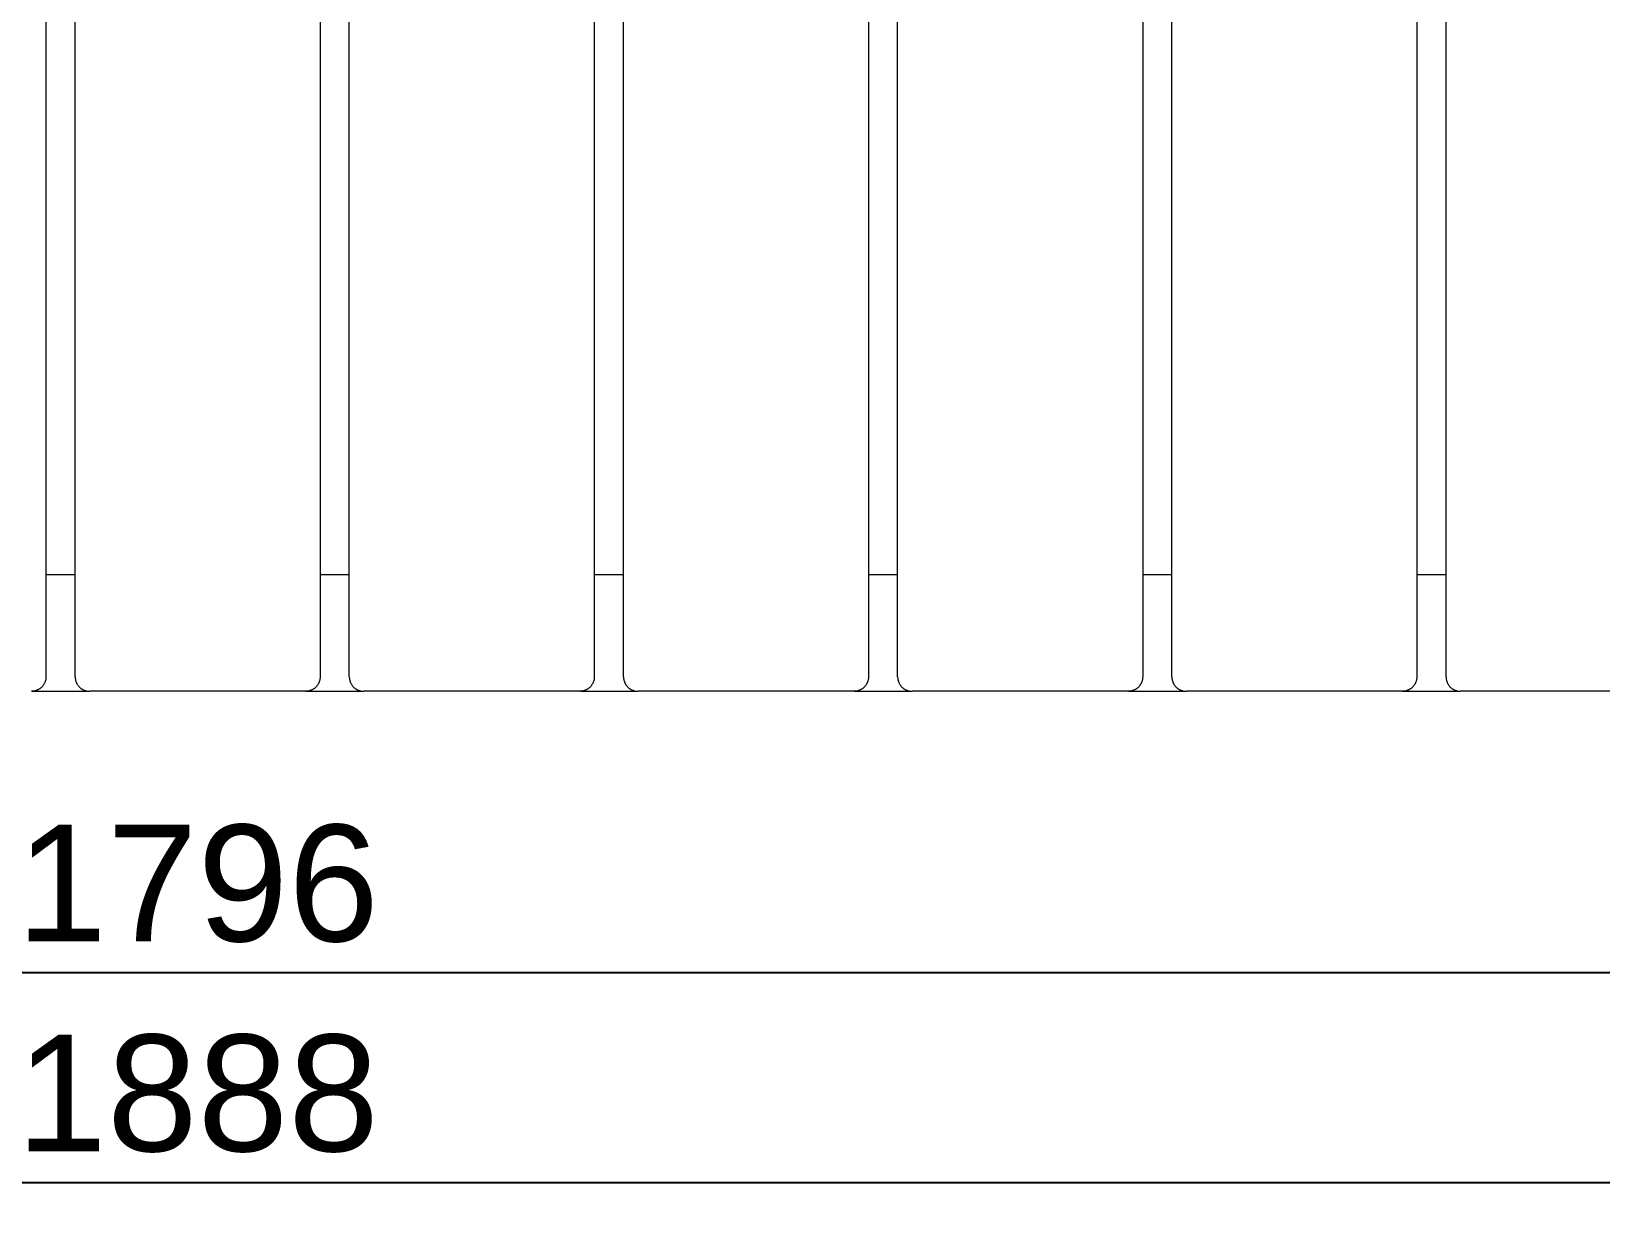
# Model space of a CAD drawing. Header units: millimetres. Extents: x -402 to 3954, y -41 to 3282.
# Drawn here: x 744 to 1282, y 1074 to 1479 of the extents above; entities that cross this region are included whole.
import ezdxf

# ---------------------------------------------------------------- set-up
doc = ezdxf.new("R2010")
doc.units = ezdxf.units.MM
for name, color, linetype, lineweight in [('ZANO_O', 10, 'Continuous', 0), ('ZANO_R', 7, 'Continuous', 0), ('ZANO_W', 1, 'Continuous', 0)]:
    doc.layers.add(name, color=color, linetype=linetype, lineweight=lineweight)
doc.styles.add('Arial', font='arial.ttf')
doc.styles.get("Standard").update_dxf_attribs({"font": 'ARIALUNI.TTF'})
doc.dimstyles.new('pl i ang', dxfattribs={"dimtxt": 50, "dimasz": 50, "dimexe": 1.25, "dimexo": 0.625, "dimgap": 10, "dimtad": 1, "dimtoh": 1, "dimtxsty": 'Standard', "dimcen": 2.5, "dimclrd": 1, "dimclre": 1, "dimclrt": 1, "dimadec": 0, "dimazin": 0, "dimtfac": 1, "dimtmove": 0, "dimatfit": 3, "dimfxl": 1, "dimarcsym": 1})

# ---------------------------------------------------------------- blocks, each defined once
blk = doc.blocks.new('*D412')
at = {"layer": 'ZANO_W', "color": 1, "lineweight": -2}
for p, q in [((-143.37, 1252.91), (-143.37, 1074.44)), ((1744.62, 1252.39), (1744.62, 1074.44)), ((-103.37, 1084.44), (1704.62, 1084.44))]:
    blk.add_line(p, q, dxfattribs=at)
at = {"layer": 'ZANO_W', "color": 1}
for points in [[(-103.37, 1091.1), (-103.37, 1077.77), (-143.37, 1084.44)], [(1704.62, 1077.77), (1704.62, 1091.1), (1744.62, 1084.44)]]:
    blk.add_solid(points, dxfattribs=at)
at = {"layer": 'ZANO_W', "color": 1, "insert": (800.62, 1114.86), "char_height": 40, "attachment_point": 5, "style": 'Arial'}
blk.add_mtext('1888', dxfattribs=at)
blk = doc.blocks.new('*D426')
at = {"layer": 'ZANO_O', "color": 1, "lineweight": -2}
for p, q in [((-97.37, 1242.91), (-97.37, 1146.45)), ((1698.63, 1242.91), (1698.63, 1146.45)), ((-57.37, 1156.45), (1658.63, 1156.45))]:
    blk.add_line(p, q, dxfattribs=at)
at = {"layer": 'ZANO_O', "color": 1}
for points in [[(-57.37, 1163.12), (-57.37, 1149.78), (-97.37, 1156.45)], [(1658.63, 1149.78), (1658.63, 1163.12), (1698.63, 1156.45)]]:
    blk.add_solid(points, dxfattribs=at)
at = {"layer": 'ZANO_O', "color": 1, "insert": (800.63, 1186.87), "char_height": 40, "attachment_point": 5, "style": 'Arial'}
blk.add_mtext('1796', dxfattribs=at)

msp = doc.modelspace()

# ---------------------------------------------------------------- linework, layer by layer
at = {"layer": 'ZANO_R'}
for p, q in [((748.63, 1697.91), (748.63, 1257.91)), ((758.63, 1257.91), (758.63, 1697.91)), ((842.63, 1697.91), (842.63, 1257.91)), ((852.63, 1257.91), (852.63, 1697.91)), ((936.63, 1697.91), (936.63, 1257.91)), ((946.63, 1257.91), (946.63, 1697.91)), ((1030.63, 1697.91), (1030.63, 1257.91)), ((1040.63, 1257.91), (1040.63, 1697.91)), ((1124.63, 1697.91), (1124.63, 1257.91)), ((1134.63, 1257.91), (1134.63, 1697.91)), ((1218.63, 1697.91), (1218.63, 1257.91)), ((1228.63, 1257.91), (1228.63, 1697.91)), ((758.63, 1292.91), (748.63, 1292.91)), ((852.63, 1292.91), (842.63, 1292.91)), ((946.63, 1292.91), (936.63, 1292.91)), ((1040.63, 1292.91), (1030.63, 1292.91)), ((1134.63, 1292.91), (1124.63, 1292.91)), ((1228.63, 1292.91), (1218.63, 1292.91)), ((746.08, 1253.55), (745.93, 1253.47)), ((746.23, 1253.63), (746.08, 1253.55)), ((746.37, 1253.72), (746.23, 1253.63)), ((746.51, 1253.82), (746.37, 1253.72)), ((746.65, 1253.92), (746.51, 1253.82)), ((746.79, 1254.03), (746.65, 1253.92)), ((746.92, 1254.14), (746.79, 1254.03)), ((747.04, 1254.25), (746.92, 1254.14)), ((747.17, 1254.37), (747.04, 1254.25)), ((747.29, 1254.49), (747.17, 1254.37)), ((747.4, 1254.62), (747.29, 1254.49)), ((747.51, 1254.75), (747.4, 1254.62)), ((747.62, 1254.88), (747.51, 1254.75)), ((747.72, 1255.02), (747.62, 1254.88)), ((747.81, 1255.16), (747.72, 1255.02)), ((747.9, 1255.31), (747.81, 1255.16)), ((747.99, 1255.45), (747.9, 1255.31)), ((748.07, 1255.6), (747.99, 1255.45)), ((748.15, 1255.76), (748.07, 1255.6)), ((748.22, 1255.91), (748.15, 1255.76)), ((748.28, 1256.07), (748.22, 1255.91)), ((748.34, 1256.23), (748.28, 1256.07)), ((748.4, 1256.39), (748.34, 1256.23)), ((748.45, 1256.56), (748.4, 1256.39)), ((748.49, 1256.72), (748.45, 1256.56)), ((748.53, 1256.89), (748.49, 1256.72)), ((748.56, 1257.06), (748.53, 1256.89)), ((748.58, 1257.22), (748.56, 1257.06)), ((748.61, 1257.39), (748.58, 1257.22)), ((748.62, 1257.56), (748.61, 1257.39)), ((748.63, 1257.73), (748.62, 1257.56)), ((748.63, 1257.91), (748.63, 1257.73)), ((758.63, 1257.91), (758.63, 1257.73)), ((758.63, 1257.73), (758.64, 1257.56)), ((758.64, 1257.56), (758.66, 1257.39)), ((758.66, 1257.39), (758.68, 1257.22)), ((758.68, 1257.22), (758.7, 1257.06)), ((758.7, 1257.06), (758.74, 1256.89)), ((758.74, 1256.89), (758.77, 1256.72)), ((758.77, 1256.72), (758.82, 1256.56)), ((758.82, 1256.56), (758.87, 1256.39)), ((758.87, 1256.39), (758.92, 1256.23)), ((758.92, 1256.23), (758.98, 1256.07)), ((758.98, 1256.07), (759.05, 1255.91)), ((759.05, 1255.91), (759.12, 1255.76)), ((759.12, 1255.76), (759.19, 1255.6)), ((759.19, 1255.6), (759.27, 1255.45)), ((759.27, 1255.45), (759.36, 1255.31)), ((759.36, 1255.31), (759.45, 1255.16)), ((759.45, 1255.16), (759.55, 1255.02)), ((759.55, 1255.02), (759.65, 1254.88)), ((759.65, 1254.88), (759.75, 1254.75)), ((759.75, 1254.75), (759.86, 1254.62)), ((759.86, 1254.62), (759.98, 1254.49)), ((759.98, 1254.49), (760.1, 1254.37)), ((760.1, 1254.37), (760.22, 1254.25)), ((760.22, 1254.25), (760.35, 1254.14)), ((760.35, 1254.14), (760.48, 1254.03)), ((760.48, 1254.03), (760.61, 1253.92)), ((760.61, 1253.92), (760.75, 1253.82)), ((760.75, 1253.82), (760.89, 1253.72)), ((760.89, 1253.72), (761.03, 1253.63)), ((761.03, 1253.63), (761.18, 1253.55)), ((761.18, 1253.55), (761.33, 1253.47)), ((840.08, 1253.55), (839.93, 1253.47)), ((840.23, 1253.63), (840.08, 1253.55)), ((840.37, 1253.72), (840.23, 1253.63)), ((840.51, 1253.82), (840.37, 1253.72)), ((840.65, 1253.92), (840.51, 1253.82)), ((840.79, 1254.03), (840.65, 1253.92)), ((840.92, 1254.14), (840.79, 1254.03)), ((841.04, 1254.25), (840.92, 1254.14)), ((841.17, 1254.37), (841.04, 1254.25)), ((841.29, 1254.49), (841.17, 1254.37)), ((841.4, 1254.62), (841.29, 1254.49)), ((841.51, 1254.75), (841.4, 1254.62)), ((841.62, 1254.88), (841.51, 1254.75)), ((841.72, 1255.02), (841.62, 1254.88)), ((841.81, 1255.16), (841.72, 1255.02)), ((841.9, 1255.31), (841.81, 1255.16)), ((841.99, 1255.45), (841.9, 1255.31)), ((842.07, 1255.6), (841.99, 1255.45)), ((842.15, 1255.76), (842.07, 1255.6)), ((842.22, 1255.91), (842.15, 1255.76)), ((842.28, 1256.07), (842.22, 1255.91)), ((842.34, 1256.23), (842.28, 1256.07)), ((842.4, 1256.39), (842.34, 1256.23)), ((842.45, 1256.56), (842.4, 1256.39)), ((842.49, 1256.72), (842.45, 1256.56)), ((842.53, 1256.89), (842.49, 1256.72)), ((842.56, 1257.06), (842.53, 1256.89)), ((842.58, 1257.22), (842.56, 1257.06)), ((842.61, 1257.39), (842.58, 1257.22)), ((842.62, 1257.56), (842.61, 1257.39)), ((842.63, 1257.73), (842.62, 1257.56)), ((842.63, 1257.91), (842.63, 1257.73)), ((852.63, 1257.91), (852.63, 1257.73)), ((852.63, 1257.73), (852.64, 1257.56)), ((852.64, 1257.56), (852.66, 1257.39)), ((852.66, 1257.39), (852.68, 1257.22)), ((852.68, 1257.22), (852.7, 1257.06)), ((852.7, 1257.06), (852.74, 1256.89)), ((852.74, 1256.89), (852.77, 1256.72)), ((852.77, 1256.72), (852.82, 1256.56)), ((852.82, 1256.56), (852.87, 1256.39)), ((852.87, 1256.39), (852.92, 1256.23)), ((852.92, 1256.23), (852.98, 1256.07)), ((852.98, 1256.07), (853.05, 1255.91)), ((853.05, 1255.91), (853.12, 1255.76)), ((853.12, 1255.76), (853.19, 1255.6)), ((853.19, 1255.6), (853.27, 1255.45)), ((853.27, 1255.45), (853.36, 1255.31)), ((853.36, 1255.31), (853.45, 1255.16)), ((853.45, 1255.16), (853.55, 1255.02)), ((853.55, 1255.02), (853.65, 1254.88)), ((853.65, 1254.88), (853.75, 1254.75)), ((853.75, 1254.75), (853.86, 1254.62)), ((853.86, 1254.62), (853.98, 1254.49)), ((853.98, 1254.49), (854.1, 1254.37)), ((854.1, 1254.37), (854.22, 1254.25)), ((854.22, 1254.25), (854.35, 1254.14)), ((854.35, 1254.14), (854.48, 1254.03)), ((854.48, 1254.03), (854.61, 1253.92)), ((854.61, 1253.92), (854.75, 1253.82)), ((854.75, 1253.82), (854.89, 1253.72)), ((854.89, 1253.72), (855.03, 1253.63)), ((855.03, 1253.63), (855.18, 1253.55)), ((855.18, 1253.55), (855.33, 1253.47)), ((934.08, 1253.55), (933.93, 1253.47)), ((934.23, 1253.63), (934.08, 1253.55)), ((934.37, 1253.72), (934.23, 1253.63)), ((934.51, 1253.82), (934.37, 1253.72)), ((934.65, 1253.92), (934.51, 1253.82)), ((934.79, 1254.03), (934.65, 1253.92)), ((934.92, 1254.14), (934.79, 1254.03)), ((935.04, 1254.25), (934.92, 1254.14)), ((935.17, 1254.37), (935.04, 1254.25)), ((935.29, 1254.49), (935.17, 1254.37)), ((935.4, 1254.62), (935.29, 1254.49)), ((935.51, 1254.75), (935.4, 1254.62)), ((935.62, 1254.88), (935.51, 1254.75)), ((935.72, 1255.02), (935.62, 1254.88)), ((935.81, 1255.16), (935.72, 1255.02)), ((935.9, 1255.31), (935.81, 1255.16)), ((935.99, 1255.45), (935.9, 1255.31)), ((936.07, 1255.6), (935.99, 1255.45)), ((936.15, 1255.76), (936.07, 1255.6)), ((936.22, 1255.91), (936.15, 1255.76)), ((936.28, 1256.07), (936.22, 1255.91)), ((936.34, 1256.23), (936.28, 1256.07)), ((936.4, 1256.39), (936.34, 1256.23)), ((936.45, 1256.56), (936.4, 1256.39)), ((936.49, 1256.72), (936.45, 1256.56)), ((936.53, 1256.89), (936.49, 1256.72)), ((936.56, 1257.06), (936.53, 1256.89)), ((936.58, 1257.22), (936.56, 1257.06)), ((936.61, 1257.39), (936.58, 1257.22)), ((936.62, 1257.56), (936.61, 1257.39)), ((936.63, 1257.73), (936.62, 1257.56)), ((936.63, 1257.91), (936.63, 1257.73)), ((946.63, 1257.91), (946.63, 1257.73)), ((946.63, 1257.73), (946.64, 1257.56)), ((946.64, 1257.56), (946.66, 1257.39)), ((946.66, 1257.39), (946.68, 1257.22)), ((946.68, 1257.22), (946.7, 1257.06)), ((946.7, 1257.06), (946.74, 1256.89)), ((946.74, 1256.89), (946.77, 1256.72)), ((946.77, 1256.72), (946.82, 1256.56)), ((946.82, 1256.56), (946.87, 1256.39)), ((946.87, 1256.39), (946.92, 1256.23)), ((946.92, 1256.23), (946.98, 1256.07)), ((946.98, 1256.07), (947.05, 1255.91)), ((947.05, 1255.91), (947.12, 1255.76)), ((947.12, 1255.76), (947.19, 1255.6)), ((947.19, 1255.6), (947.27, 1255.45)), ((947.27, 1255.45), (947.36, 1255.31)), ((947.36, 1255.31), (947.45, 1255.16)), ((947.45, 1255.16), (947.55, 1255.02)), ((947.55, 1255.02), (947.65, 1254.88)), ((947.65, 1254.88), (947.75, 1254.75)), ((947.75, 1254.75), (947.86, 1254.62)), ((947.86, 1254.62), (947.98, 1254.49)), ((947.98, 1254.49), (948.1, 1254.37)), ((948.1, 1254.37), (948.22, 1254.25)), ((948.22, 1254.25), (948.35, 1254.14)), ((948.35, 1254.14), (948.48, 1254.03)), ((948.48, 1254.03), (948.61, 1253.92)), ((948.61, 1253.92), (948.75, 1253.82)), ((948.75, 1253.82), (948.89, 1253.72)), ((948.89, 1253.72), (949.03, 1253.63)), ((949.03, 1253.63), (949.18, 1253.55)), ((949.18, 1253.55), (949.33, 1253.47)), ((1028.08, 1253.55), (1027.93, 1253.47)), ((1028.23, 1253.63), (1028.08, 1253.55)), ((1028.37, 1253.72), (1028.23, 1253.63)), ((1028.51, 1253.82), (1028.37, 1253.72)), ((1028.65, 1253.92), (1028.51, 1253.82)), ((1028.79, 1254.03), (1028.65, 1253.92)), ((1028.92, 1254.14), (1028.79, 1254.03)), ((1029.04, 1254.25), (1028.92, 1254.14)), ((1029.17, 1254.37), (1029.04, 1254.25)), ((1029.29, 1254.49), (1029.17, 1254.37)), ((1029.4, 1254.62), (1029.29, 1254.49)), ((1029.51, 1254.75), (1029.4, 1254.62)), ((1029.62, 1254.88), (1029.51, 1254.75)), ((1029.72, 1255.02), (1029.62, 1254.88)), ((1029.81, 1255.16), (1029.72, 1255.02)), ((1029.9, 1255.31), (1029.81, 1255.16)), ((1029.99, 1255.45), (1029.9, 1255.31)), ((1030.07, 1255.6), (1029.99, 1255.45)), ((1030.15, 1255.76), (1030.07, 1255.6)), ((1030.22, 1255.91), (1030.15, 1255.76)), ((1030.28, 1256.07), (1030.22, 1255.91)), ((1030.34, 1256.23), (1030.28, 1256.07)), ((1030.4, 1256.39), (1030.34, 1256.23)), ((1030.45, 1256.56), (1030.4, 1256.39)), ((1030.49, 1256.72), (1030.45, 1256.56)), ((1030.53, 1256.89), (1030.49, 1256.72)), ((1030.56, 1257.06), (1030.53, 1256.89)), ((1030.58, 1257.22), (1030.56, 1257.06)), ((1030.61, 1257.39), (1030.58, 1257.22)), ((1030.62, 1257.56), (1030.61, 1257.39)), ((1030.63, 1257.73), (1030.62, 1257.56)), ((1030.63, 1257.91), (1030.63, 1257.73)), ((1040.63, 1257.91), (1040.63, 1257.73)), ((1040.63, 1257.73), (1040.64, 1257.56)), ((1040.64, 1257.56), (1040.66, 1257.39)), ((1040.66, 1257.39), (1040.68, 1257.22)), ((1040.68, 1257.22), (1040.7, 1257.06)), ((1040.7, 1257.06), (1040.74, 1256.89)), ((1040.74, 1256.89), (1040.77, 1256.72)), ((1040.77, 1256.72), (1040.82, 1256.56)), ((1040.82, 1256.56), (1040.87, 1256.39)), ((1040.87, 1256.39), (1040.92, 1256.23)), ((1040.92, 1256.23), (1040.98, 1256.07)), ((1040.98, 1256.07), (1041.05, 1255.91)), ((1041.05, 1255.91), (1041.12, 1255.76)), ((1041.12, 1255.76), (1041.19, 1255.6)), ((1041.19, 1255.6), (1041.27, 1255.45)), ((1041.27, 1255.45), (1041.36, 1255.31)), ((1041.36, 1255.31), (1041.45, 1255.16)), ((1041.45, 1255.16), (1041.55, 1255.02)), ((1041.55, 1255.02), (1041.65, 1254.88)), ((1041.65, 1254.88), (1041.75, 1254.75)), ((1041.75, 1254.75), (1041.86, 1254.62)), ((1041.86, 1254.62), (1041.98, 1254.49)), ((1041.98, 1254.49), (1042.1, 1254.37)), ((1042.1, 1254.37), (1042.22, 1254.25)), ((1042.22, 1254.25), (1042.35, 1254.14)), ((1042.35, 1254.14), (1042.48, 1254.03)), ((1042.48, 1254.03), (1042.61, 1253.92)), ((1042.61, 1253.92), (1042.75, 1253.82)), ((1042.75, 1253.82), (1042.89, 1253.72)), ((1042.89, 1253.72), (1043.03, 1253.63)), ((1043.03, 1253.63), (1043.18, 1253.55)), ((1043.18, 1253.55), (1043.33, 1253.47)), ((1122.08, 1253.55), (1121.93, 1253.47)), ((1122.23, 1253.63), (1122.08, 1253.55)), ((1122.37, 1253.72), (1122.23, 1253.63)), ((1122.51, 1253.82), (1122.37, 1253.72)), ((1122.65, 1253.92), (1122.51, 1253.82)), ((1122.79, 1254.03), (1122.65, 1253.92)), ((1122.92, 1254.14), (1122.79, 1254.03)), ((1123.04, 1254.25), (1122.92, 1254.14)), ((1123.17, 1254.37), (1123.04, 1254.25)), ((1123.29, 1254.49), (1123.17, 1254.37)), ((1123.4, 1254.62), (1123.29, 1254.49)), ((1123.51, 1254.75), (1123.4, 1254.62)), ((1123.62, 1254.88), (1123.51, 1254.75)), ((1123.72, 1255.02), (1123.62, 1254.88)), ((1123.81, 1255.16), (1123.72, 1255.02)), ((1123.9, 1255.31), (1123.81, 1255.16)), ((1123.99, 1255.45), (1123.9, 1255.31)), ((1124.07, 1255.6), (1123.99, 1255.45)), ((1124.15, 1255.76), (1124.07, 1255.6)), ((1124.22, 1255.91), (1124.15, 1255.76)), ((1124.28, 1256.07), (1124.22, 1255.91)), ((1124.34, 1256.23), (1124.28, 1256.07)), ((1124.4, 1256.39), (1124.34, 1256.23)), ((1124.45, 1256.56), (1124.4, 1256.39)), ((1124.49, 1256.72), (1124.45, 1256.56)), ((1124.53, 1256.89), (1124.49, 1256.72)), ((1124.56, 1257.06), (1124.53, 1256.89)), ((1124.58, 1257.22), (1124.56, 1257.06)), ((1124.61, 1257.39), (1124.58, 1257.22)), ((1124.62, 1257.56), (1124.61, 1257.39)), ((1124.63, 1257.73), (1124.62, 1257.56)), ((1124.63, 1257.91), (1124.63, 1257.73)), ((1134.63, 1257.91), (1134.63, 1257.73)), ((1134.63, 1257.73), (1134.64, 1257.56)), ((1134.64, 1257.56), (1134.66, 1257.39)), ((1134.66, 1257.39), (1134.68, 1257.22)), ((1134.68, 1257.22), (1134.7, 1257.06)), ((1134.7, 1257.06), (1134.74, 1256.89)), ((1134.74, 1256.89), (1134.77, 1256.72)), ((1134.77, 1256.72), (1134.82, 1256.56)), ((1134.82, 1256.56), (1134.87, 1256.39)), ((1134.87, 1256.39), (1134.92, 1256.23)), ((1134.92, 1256.23), (1134.98, 1256.07)), ((1134.98, 1256.07), (1135.05, 1255.91)), ((1135.05, 1255.91), (1135.12, 1255.76)), ((1135.12, 1255.76), (1135.19, 1255.6)), ((1135.19, 1255.6), (1135.27, 1255.45)), ((1135.27, 1255.45), (1135.36, 1255.31)), ((1135.36, 1255.31), (1135.45, 1255.16)), ((1135.45, 1255.16), (1135.55, 1255.02)), ((1135.55, 1255.02), (1135.65, 1254.88)), ((1135.65, 1254.88), (1135.75, 1254.75)), ((1135.75, 1254.75), (1135.86, 1254.62)), ((1135.86, 1254.62), (1135.98, 1254.49)), ((1135.98, 1254.49), (1136.1, 1254.37)), ((1136.1, 1254.37), (1136.22, 1254.25)), ((1136.22, 1254.25), (1136.35, 1254.14)), ((1136.35, 1254.14), (1136.48, 1254.03)), ((1136.48, 1254.03), (1136.61, 1253.92)), ((1136.61, 1253.92), (1136.75, 1253.82)), ((1136.75, 1253.82), (1136.89, 1253.72)), ((1136.89, 1253.72), (1137.03, 1253.63)), ((1137.03, 1253.63), (1137.18, 1253.55)), ((1137.18, 1253.55), (1137.33, 1253.47)), ((1216.08, 1253.55), (1215.93, 1253.47)), ((1216.23, 1253.63), (1216.08, 1253.55)), ((1216.37, 1253.72), (1216.23, 1253.63)), ((1216.51, 1253.82), (1216.37, 1253.72)), ((1216.65, 1253.92), (1216.51, 1253.82)), ((1216.79, 1254.03), (1216.65, 1253.92)), ((1216.92, 1254.14), (1216.79, 1254.03)), ((1217.04, 1254.25), (1216.92, 1254.14)), ((1217.17, 1254.37), (1217.04, 1254.25)), ((1217.29, 1254.49), (1217.17, 1254.37)), ((1217.4, 1254.62), (1217.29, 1254.49)), ((1217.51, 1254.75), (1217.4, 1254.62)), ((1217.62, 1254.88), (1217.51, 1254.75)), ((1217.72, 1255.02), (1217.62, 1254.88)), ((1217.81, 1255.16), (1217.72, 1255.02)), ((1217.9, 1255.31), (1217.81, 1255.16)), ((1217.99, 1255.45), (1217.9, 1255.31)), ((1218.07, 1255.6), (1217.99, 1255.45)), ((1218.15, 1255.76), (1218.07, 1255.6)), ((1218.22, 1255.91), (1218.15, 1255.76)), ((1218.28, 1256.07), (1218.22, 1255.91)), ((1218.34, 1256.23), (1218.28, 1256.07)), ((1218.4, 1256.39), (1218.34, 1256.23)), ((1218.45, 1256.56), (1218.4, 1256.39)), ((1218.49, 1256.72), (1218.45, 1256.56)), ((1218.53, 1256.89), (1218.49, 1256.72)), ((1218.56, 1257.06), (1218.53, 1256.89)), ((1218.58, 1257.22), (1218.56, 1257.06)), ((1218.61, 1257.39), (1218.58, 1257.22)), ((1218.62, 1257.56), (1218.61, 1257.39)), ((1218.63, 1257.73), (1218.62, 1257.56)), ((1218.63, 1257.91), (1218.63, 1257.73)), ((1228.63, 1257.91), (1228.63, 1257.73)), ((1228.63, 1257.73), (1228.64, 1257.56)), ((1228.64, 1257.56), (1228.66, 1257.39)), ((1228.66, 1257.39), (1228.68, 1257.22)), ((1228.68, 1257.22), (1228.7, 1257.06)), ((1228.7, 1257.06), (1228.74, 1256.89)), ((1228.74, 1256.89), (1228.77, 1256.72)), ((1228.77, 1256.72), (1228.82, 1256.56)), ((1228.82, 1256.56), (1228.87, 1256.39)), ((1228.87, 1256.39), (1228.92, 1256.23)), ((1228.92, 1256.23), (1228.98, 1256.07)), ((1228.98, 1256.07), (1229.05, 1255.91)), ((1229.05, 1255.91), (1229.12, 1255.76)), ((1229.12, 1255.76), (1229.19, 1255.6)), ((1229.19, 1255.6), (1229.27, 1255.45)), ((1229.27, 1255.45), (1229.36, 1255.31)), ((1229.36, 1255.31), (1229.45, 1255.16)), ((1229.45, 1255.16), (1229.55, 1255.02)), ((1229.55, 1255.02), (1229.65, 1254.88)), ((1229.65, 1254.88), (1229.75, 1254.75)), ((1229.75, 1254.75), (1229.86, 1254.62)), ((1229.86, 1254.62), (1229.98, 1254.49)), ((1229.98, 1254.49), (1230.1, 1254.37)), ((1230.1, 1254.37), (1230.22, 1254.25)), ((1230.22, 1254.25), (1230.35, 1254.14)), ((1230.35, 1254.14), (1230.48, 1254.03)), ((1230.48, 1254.03), (1230.61, 1253.92)), ((1230.61, 1253.92), (1230.75, 1253.82)), ((1230.75, 1253.82), (1230.89, 1253.72)), ((1230.89, 1253.72), (1231.03, 1253.63)), ((1231.03, 1253.63), (1231.18, 1253.55)), ((1231.18, 1253.55), (1231.33, 1253.47)), ((743.8, 1252.91), (743.63, 1252.91)), ((743.74, 1252.91), (763.52, 1252.91)), ((743.97, 1252.92), (743.8, 1252.91)), ((744.14, 1252.93), (743.97, 1252.92)), ((744.31, 1252.95), (744.14, 1252.93)), ((744.48, 1252.98), (744.31, 1252.95)), ((744.65, 1253.01), (744.48, 1252.98)), ((744.82, 1253.05), (744.65, 1253.01)), ((744.98, 1253.09), (744.82, 1253.05)), ((745.14, 1253.14), (744.98, 1253.09)), ((745.31, 1253.19), (745.14, 1253.14)), ((745.47, 1253.25), (745.31, 1253.19)), ((745.62, 1253.32), (745.47, 1253.25)), ((745.78, 1253.39), (745.62, 1253.32)), ((745.93, 1253.47), (745.78, 1253.39)), ((761.33, 1253.47), (761.48, 1253.39)), ((761.48, 1253.39), (761.64, 1253.32)), ((761.64, 1253.32), (761.8, 1253.25)), ((761.8, 1253.25), (761.96, 1253.19)), ((761.96, 1253.19), (762.12, 1253.14)), ((762.12, 1253.14), (762.28, 1253.09)), ((762.28, 1253.09), (762.45, 1253.05)), ((762.45, 1253.05), (762.61, 1253.01)), ((762.61, 1253.01), (762.78, 1252.98)), ((762.78, 1252.98), (762.95, 1252.95)), ((762.95, 1252.95), (763.12, 1252.93)), ((763.12, 1252.93), (763.29, 1252.92)), ((763.29, 1252.92), (763.46, 1252.91)), ((763.46, 1252.91), (763.63, 1252.91)), ((837.63, 1252.91), (763.63, 1252.91)), ((837.8, 1252.91), (837.63, 1252.91)), ((837.74, 1252.91), (857.52, 1252.91)), ((837.97, 1252.92), (837.8, 1252.91)), ((838.14, 1252.93), (837.97, 1252.92)), ((838.31, 1252.95), (838.14, 1252.93)), ((838.48, 1252.98), (838.31, 1252.95)), ((838.65, 1253.01), (838.48, 1252.98)), ((838.82, 1253.05), (838.65, 1253.01)), ((838.98, 1253.09), (838.82, 1253.05)), ((839.14, 1253.14), (838.98, 1253.09)), ((839.31, 1253.19), (839.14, 1253.14)), ((839.47, 1253.25), (839.31, 1253.19)), ((839.62, 1253.32), (839.47, 1253.25)), ((839.78, 1253.39), (839.62, 1253.32)), ((839.93, 1253.47), (839.78, 1253.39)), ((855.33, 1253.47), (855.48, 1253.39)), ((855.48, 1253.39), (855.64, 1253.32)), ((855.64, 1253.32), (855.8, 1253.25)), ((855.8, 1253.25), (855.96, 1253.19)), ((855.96, 1253.19), (856.12, 1253.14)), ((856.12, 1253.14), (856.28, 1253.09)), ((856.28, 1253.09), (856.45, 1253.05)), ((856.45, 1253.05), (856.61, 1253.01)), ((856.61, 1253.01), (856.78, 1252.98)), ((856.78, 1252.98), (856.95, 1252.95)), ((856.95, 1252.95), (857.12, 1252.93)), ((857.12, 1252.93), (857.29, 1252.92)), ((857.29, 1252.92), (857.46, 1252.91)), ((857.46, 1252.91), (857.63, 1252.91)), ((931.63, 1252.91), (857.63, 1252.91)), ((931.8, 1252.91), (931.63, 1252.91)), ((931.74, 1252.91), (951.52, 1252.91)), ((931.97, 1252.92), (931.8, 1252.91)), ((932.14, 1252.93), (931.97, 1252.92)), ((932.31, 1252.95), (932.14, 1252.93)), ((932.48, 1252.98), (932.31, 1252.95)), ((932.65, 1253.01), (932.48, 1252.98)), ((932.82, 1253.05), (932.65, 1253.01)), ((932.98, 1253.09), (932.82, 1253.05)), ((933.14, 1253.14), (932.98, 1253.09)), ((933.31, 1253.19), (933.14, 1253.14)), ((933.47, 1253.25), (933.31, 1253.19)), ((933.62, 1253.32), (933.47, 1253.25)), ((933.78, 1253.39), (933.62, 1253.32)), ((933.93, 1253.47), (933.78, 1253.39)), ((949.33, 1253.47), (949.48, 1253.39)), ((949.48, 1253.39), (949.64, 1253.32)), ((949.64, 1253.32), (949.8, 1253.25)), ((949.8, 1253.25), (949.96, 1253.19)), ((949.96, 1253.19), (950.12, 1253.14)), ((950.12, 1253.14), (950.28, 1253.09)), ((950.28, 1253.09), (950.45, 1253.05)), ((950.45, 1253.05), (950.61, 1253.01)), ((950.61, 1253.01), (950.78, 1252.98)), ((950.78, 1252.98), (950.95, 1252.95)), ((950.95, 1252.95), (951.12, 1252.93)), ((951.12, 1252.93), (951.29, 1252.92)), ((951.29, 1252.92), (951.46, 1252.91)), ((951.46, 1252.91), (951.63, 1252.91)), ((1025.63, 1252.91), (951.63, 1252.91)), ((1025.8, 1252.91), (1025.63, 1252.91)), ((1025.74, 1252.91), (1045.52, 1252.91)), ((1025.97, 1252.92), (1025.8, 1252.91)), ((1026.14, 1252.93), (1025.97, 1252.92)), ((1026.31, 1252.95), (1026.14, 1252.93)), ((1026.48, 1252.98), (1026.31, 1252.95)), ((1026.65, 1253.01), (1026.48, 1252.98)), ((1026.82, 1253.05), (1026.65, 1253.01)), ((1026.98, 1253.09), (1026.82, 1253.05)), ((1027.14, 1253.14), (1026.98, 1253.09)), ((1027.31, 1253.19), (1027.14, 1253.14)), ((1027.47, 1253.25), (1027.31, 1253.19)), ((1027.62, 1253.32), (1027.47, 1253.25)), ((1027.78, 1253.39), (1027.62, 1253.32)), ((1027.93, 1253.47), (1027.78, 1253.39)), ((1043.33, 1253.47), (1043.48, 1253.39)), ((1043.48, 1253.39), (1043.64, 1253.32)), ((1043.64, 1253.32), (1043.8, 1253.25)), ((1043.8, 1253.25), (1043.96, 1253.19)), ((1043.96, 1253.19), (1044.12, 1253.14)), ((1044.12, 1253.14), (1044.28, 1253.09)), ((1044.28, 1253.09), (1044.45, 1253.05)), ((1044.45, 1253.05), (1044.61, 1253.01)), ((1044.61, 1253.01), (1044.78, 1252.98)), ((1044.78, 1252.98), (1044.95, 1252.95)), ((1044.95, 1252.95), (1045.12, 1252.93)), ((1045.12, 1252.93), (1045.29, 1252.92)), ((1045.29, 1252.92), (1045.46, 1252.91)), ((1045.46, 1252.91), (1045.63, 1252.91)), ((1119.63, 1252.91), (1045.63, 1252.91)), ((1119.8, 1252.91), (1119.63, 1252.91)), ((1119.74, 1252.91), (1139.52, 1252.91)), ((1119.97, 1252.92), (1119.8, 1252.91)), ((1120.14, 1252.93), (1119.97, 1252.92)), ((1120.31, 1252.95), (1120.14, 1252.93)), ((1120.48, 1252.98), (1120.31, 1252.95)), ((1120.65, 1253.01), (1120.48, 1252.98)), ((1120.82, 1253.05), (1120.65, 1253.01)), ((1120.98, 1253.09), (1120.82, 1253.05)), ((1121.14, 1253.14), (1120.98, 1253.09)), ((1121.31, 1253.19), (1121.14, 1253.14)), ((1121.47, 1253.25), (1121.31, 1253.19)), ((1121.62, 1253.32), (1121.47, 1253.25)), ((1121.78, 1253.39), (1121.62, 1253.32)), ((1121.93, 1253.47), (1121.78, 1253.39)), ((1137.33, 1253.47), (1137.48, 1253.39)), ((1137.48, 1253.39), (1137.64, 1253.32)), ((1137.64, 1253.32), (1137.8, 1253.25)), ((1137.8, 1253.25), (1137.96, 1253.19)), ((1137.96, 1253.19), (1138.12, 1253.14)), ((1138.12, 1253.14), (1138.28, 1253.09)), ((1138.28, 1253.09), (1138.45, 1253.05)), ((1138.45, 1253.05), (1138.61, 1253.01)), ((1138.61, 1253.01), (1138.78, 1252.98)), ((1138.78, 1252.98), (1138.95, 1252.95)), ((1138.95, 1252.95), (1139.12, 1252.93)), ((1139.12, 1252.93), (1139.29, 1252.92)), ((1139.29, 1252.92), (1139.46, 1252.91)), ((1139.46, 1252.91), (1139.63, 1252.91)), ((1213.63, 1252.91), (1139.63, 1252.91)), ((1213.8, 1252.91), (1213.63, 1252.91)), ((1213.74, 1252.91), (1233.52, 1252.91)), ((1213.97, 1252.92), (1213.8, 1252.91)), ((1214.14, 1252.93), (1213.97, 1252.92)), ((1214.31, 1252.95), (1214.14, 1252.93)), ((1214.48, 1252.98), (1214.31, 1252.95)), ((1214.65, 1253.01), (1214.48, 1252.98)), ((1214.82, 1253.05), (1214.65, 1253.01)), ((1214.98, 1253.09), (1214.82, 1253.05)), ((1215.14, 1253.14), (1214.98, 1253.09)), ((1215.31, 1253.19), (1215.14, 1253.14)), ((1215.47, 1253.25), (1215.31, 1253.19)), ((1215.62, 1253.32), (1215.47, 1253.25)), ((1215.78, 1253.39), (1215.62, 1253.32)), ((1215.93, 1253.47), (1215.78, 1253.39)), ((1231.33, 1253.47), (1231.48, 1253.39)), ((1231.48, 1253.39), (1231.64, 1253.32)), ((1231.64, 1253.32), (1231.8, 1253.25)), ((1231.8, 1253.25), (1231.96, 1253.19)), ((1231.96, 1253.19), (1232.12, 1253.14)), ((1232.12, 1253.14), (1232.28, 1253.09)), ((1232.28, 1253.09), (1232.45, 1253.05)), ((1232.45, 1253.05), (1232.61, 1253.01)), ((1232.61, 1253.01), (1232.78, 1252.98)), ((1232.78, 1252.98), (1232.95, 1252.95)), ((1232.95, 1252.95), (1233.12, 1252.93)), ((1233.12, 1252.93), (1233.29, 1252.92)), ((1233.29, 1252.92), (1233.46, 1252.91)), ((1233.46, 1252.91), (1233.63, 1252.91)), ((1307.63, 1252.91), (1233.63, 1252.91))]:
    msp.add_line(p, q, dxfattribs=at)

# ---------------------------------------------------------------- dimensions: what is measured, and where the dimension line sits
at = {"layer": 'ZANO_O'}
dim = msp.add_linear_dim(base=(1698.63, 1156.45), p1=(-97.37, 1252.91), p2=(1698.63, 1252.91), dimstyle='pl i ang', override={"dimtxt": 40, "dimasz": 40, "dimexe": 10, "dimexo": 10, "dimtoh": 0, "dimdec": 0, "dimtxsty": 'Arial', "dimtdec": 0, "dimtmove": 1}, dxfattribs=at)
dim.commit()
dim.dimension.update_dxf_attribs({"geometry": '*D426', "text_midpoint": (800.63, 1186.87)})
at = {"layer": 'ZANO_W'}
dim = msp.add_linear_dim(base=(1744.62, 1084.44), p1=(-143.37, 1262.91), p2=(1744.62, 1262.39), dimstyle='pl i ang', override={"dimtxt": 40, "dimasz": 40, "dimexe": 10, "dimexo": 10, "dimtoh": 0, "dimdec": 0, "dimtxsty": 'Arial', "dimtdec": 0, "dimtmove": 1}, dxfattribs=at)
dim.commit()
dim.dimension.update_dxf_attribs({"geometry": '*D412', "text_midpoint": (800.62, 1114.86)})

doc.saveas('drawing.dxf')
